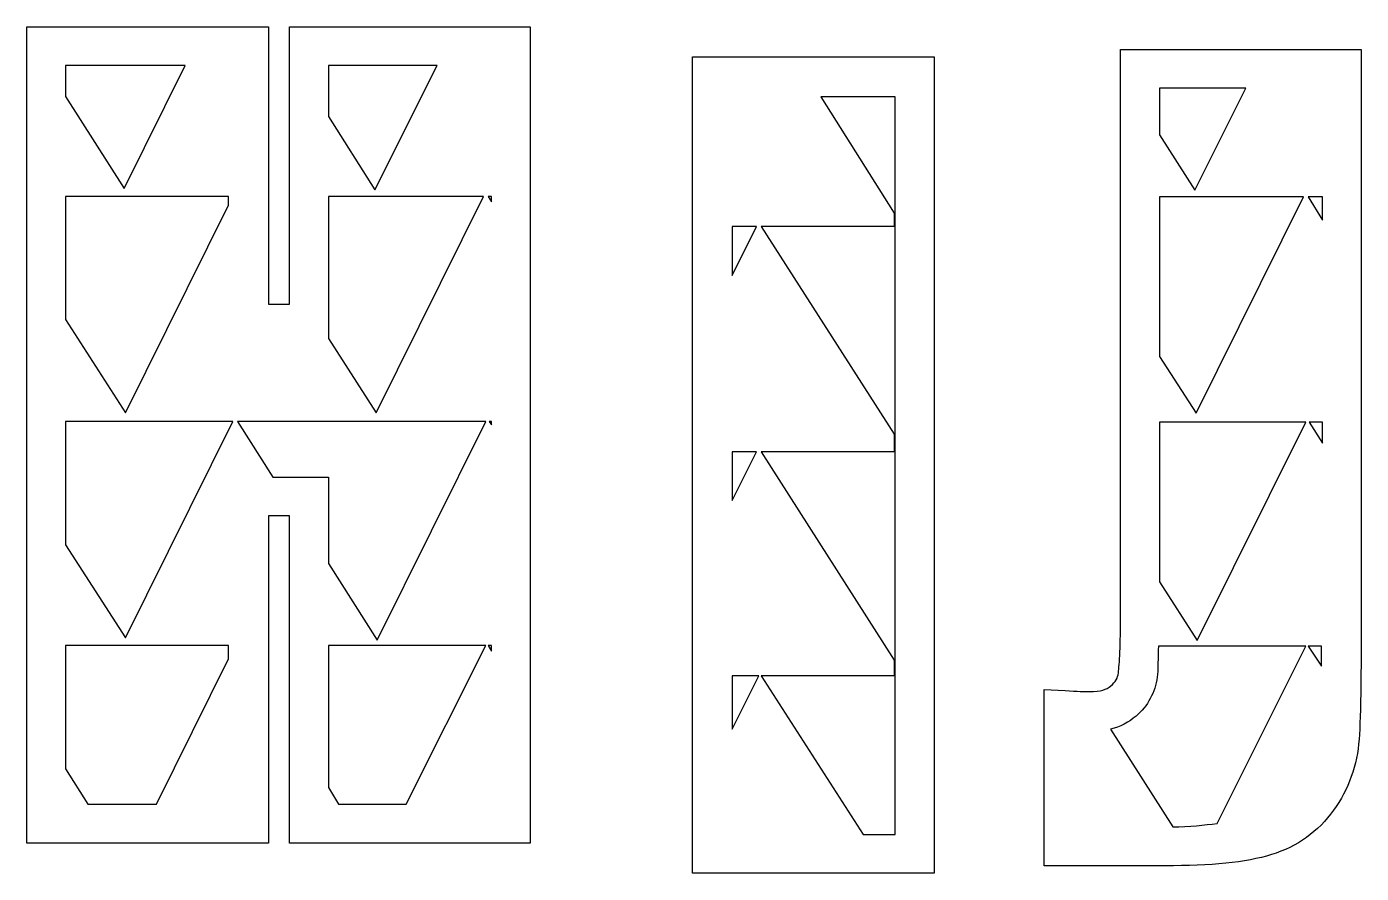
# Model space of a CAD drawing. Header units: centimetres. Extents: x -8.7 to 8.7, y -12.1 to 12.9.
# Drawn here: x -3.038 to 1.42, y 0.545 to 3.373 of the extents above; entities that cross this region are included whole.
import ezdxf

# ---------------------------------------------------------------- set-up
doc = ezdxf.new("R2010")
doc.units = ezdxf.units.CM
doc.header["$MEASUREMENT"] = 0
doc.layers.add('Layer 1', color=7, linetype='Continuous')

msp = doc.modelspace()

# ---------------------------------------------------------------- linework, layer by layer
at = {"layer": 'Layer 1'}
for points, knots in [([(-3.03777, 3.37255), (-3.03777, 3.37255), (-3.03777, 3.30957), (-3.03777, 3.30957), (-3.03777, 3.30957), (-3.03777, 3.30957), (-3.03777, 0.71258), (-3.03777, 0.71258), (-3.03777, 0.71258), (-3.03777, 0.71258), (-3.03777, 0.6459), (-3.03777, 0.6459), (-3.03777, 0.6459), (-3.03777, 0.6459), (-2.97109, 0.6459), (-2.97109, 0.6459), (-2.97109, 0.6459), (-2.97109, 0.6459), (-2.29684, 0.6459), (-2.29684, 0.6459), (-2.29684, 0.6459), (-2.29684, 0.6459), (-2.23016, 0.6459), (-2.23016, 0.6459), (-2.23016, 0.6459), (-2.23016, 0.6459), (-2.23016, 0.71258), (-2.23016, 0.71258), (-2.23016, 0.71258), (-2.23016, 0.71258), (-2.23016, 1.73878), (-2.23016, 1.73878), (-2.23016, 1.73878), (-2.23016, 1.73878), (-2.15977, 1.73878), (-2.15977, 1.73878), (-2.15977, 1.73878), (-2.15977, 1.73878), (-2.15977, 0.71258), (-2.15977, 0.71258), (-2.15977, 0.71258), (-2.15977, 0.71258), (-2.15977, 0.6459), (-2.15977, 0.6459), (-2.15977, 0.6459), (-2.15977, 0.6459), (-2.09309, 0.6459), (-2.09309, 0.6459), (-2.09309, 0.6459), (-2.09309, 0.6459), (-1.41884, 0.6459), (-1.41884, 0.6459), (-1.41884, 0.6459), (-1.41884, 0.6459), (-1.35586, 0.6459), (-1.35586, 0.6459), (-1.35586, 0.6459), (-1.35586, 0.6459), (-1.35586, 0.71258), (-1.35586, 0.71258), (-1.35586, 0.71258), (-1.35586, 0.71258), (-1.35586, 3.30957), (-1.35586, 3.30957), (-1.35586, 3.30957), (-1.35586, 3.30957), (-1.35586, 3.37255), (-1.35586, 3.37255), (-1.35586, 3.37255), (-1.35586, 3.37255), (-1.41884, 3.37255), (-1.41884, 3.37255), (-1.41884, 3.37255), (-1.41884, 3.37255), (-2.09309, 3.37255), (-2.09309, 3.37255), (-2.09309, 3.37255), (-2.09309, 3.37255), (-2.15977, 3.37255), (-2.15977, 3.37255), (-2.15977, 3.37255), (-2.15977, 3.37255), (-2.15977, 3.30957), (-2.15977, 3.30957), (-2.15977, 3.30957), (-2.15977, 3.30957), (-2.15977, 2.44638), (-2.15977, 2.44638), (-2.15977, 2.44638), (-2.15977, 2.44638), (-2.23016, 2.44638), (-2.23016, 2.44638), (-2.23016, 2.44638), (-2.23016, 2.44638), (-2.23016, 3.30957), (-2.23016, 3.30957), (-2.23016, 3.30957), (-2.23016, 3.30957), (-2.23016, 3.37255), (-2.23016, 3.37255), (-2.23016, 3.37255), (-2.23016, 3.37255), (-2.29684, 3.37255), (-2.29684, 3.37255), (-2.29684, 3.37255), (-2.29684, 3.37255), (-2.97109, 3.37255), (-2.97109, 3.37255), (-2.97109, 3.37255), (-2.97109, 3.37255), (-3.03777, 3.37255), (-3.03777, 3.37255)], [0, 0, 0, 0, 0.0344828, 0.0344828, 0.0344828, 0.0344828, 0.0689655, 0.0689655, 0.0689655, 0.0689655, 0.1034483, 0.1034483, 0.1034483, 0.1034483, 0.137931, 0.137931, 0.137931, 0.137931, 0.1724138, 0.1724138, 0.1724138, 0.1724138, 0.2068966, 0.2068966, 0.2068966, 0.2068966, 0.2413793, 0.2413793, 0.2413793, 0.2413793, 0.2758621, 0.2758621, 0.2758621, 0.2758621, 0.3103448, 0.3103448, 0.3103448, 0.3103448, 0.3448276, 0.3448276, 0.3448276, 0.3448276, 0.3793103, 0.3793103, 0.3793103, 0.3793103, 0.4137931, 0.4137931, 0.4137931, 0.4137931, 0.4482759, 0.4482759, 0.4482759, 0.4482759, 0.4827586, 0.4827586, 0.4827586, 0.4827586, 0.5172414, 0.5172414, 0.5172414, 0.5172414, 0.5517241, 0.5517241, 0.5517241, 0.5517241, 0.5862069, 0.5862069, 0.5862069, 0.5862069, 0.6206897, 0.6206897, 0.6206897, 0.6206897, 0.6551724, 0.6551724, 0.6551724, 0.6551724, 0.6896552, 0.6896552, 0.6896552, 0.6896552, 0.7241379, 0.7241379, 0.7241379, 0.7241379, 0.7586207, 0.7586207, 0.7586207, 0.7586207, 0.7931034, 0.7931034, 0.7931034, 0.7931034, 0.8275862, 0.8275862, 0.8275862, 0.8275862, 0.862069, 0.862069, 0.862069, 0.862069, 0.8965517, 0.8965517, 0.8965517, 0.8965517, 0.9310345, 0.9310345, 0.9310345, 0.9310345, 1, 1, 1, 1]), ([(-0.81434, 3.27165), (-0.81434, 3.27165), (-0.81434, 3.20497), (-0.81434, 3.20497), (-0.81434, 3.20497), (-0.81434, 3.20497), (-0.81434, 3.02715), (-0.81434, 3.02715), (-0.81434, 3.02715), (-0.81434, 3.02715), (-0.81434, 2.70484), (-0.81434, 2.70484), (-0.81434, 2.70484), (-0.81434, 2.70484), (-0.81434, 2.27139), (-0.81434, 2.27139), (-0.81434, 2.27139), (-0.81434, 2.27139), (-0.81434, 1.95279), (-0.81434, 1.95279), (-0.81434, 1.95279), (-0.81434, 1.95279), (-0.81434, 1.51934), (-0.81434, 1.51934), (-0.81434, 1.51934), (-0.81434, 1.51934), (-0.81434, 1.20444), (-0.81434, 1.20444), (-0.81434, 1.20444), (-0.81434, 1.20444), (-0.81434, 0.75617), (-0.81434, 0.75617), (-0.81434, 0.75617), (-0.81434, 0.75617), (-0.81434, 0.60798), (-0.81434, 0.60798), (-0.81434, 0.60798), (-0.81434, 0.60798), (-0.81434, 0.60057), (-0.81434, 0.60057), (-0.81434, 0.60057), (-0.81434, 0.60057), (-0.81434, 0.545), (-0.81434, 0.545), (-0.81434, 0.545), (-0.81434, 0.545), (-0.74766, 0.545), (-0.74766, 0.545), (-0.74766, 0.545), (-0.74766, 0.545), (-0.07341, 0.545), (-0.07341, 0.545), (-0.07341, 0.545), (-0.07341, 0.545), (-0.00673, 0.545), (-0.00673, 0.545), (-0.00673, 0.545), (-0.00673, 0.545), (-0.00673, 0.60798), (-0.00673, 0.60798), (-0.00673, 0.60798), (-0.00673, 0.60798), (-0.00673, 3.20496), (-0.00673, 3.20496), (-0.00673, 3.20496), (-0.00673, 3.20496), (-0.00673, 3.27164), (-0.00673, 3.27164), (-0.00673, 3.27164), (-0.00673, 3.27164), (-0.07341, 3.27164), (-0.07341, 3.27164), (-0.07341, 3.27164), (-0.07341, 3.27164), (-0.74766, 3.27164), (-0.74766, 3.27164), (-0.74766, 3.27164), (-0.74766, 3.27164), (-0.81434, 3.27164), (-0.81434, 3.27164), (-0.81434, 3.27164), (-0.81434, 3.27164), (-0.81434, 3.27165), (-0.81434, 3.27165)], [0, 0, 0, 0, 0.0454545, 0.0454545, 0.0454545, 0.0454545, 0.0909091, 0.0909091, 0.0909091, 0.0909091, 0.1363636, 0.1363636, 0.1363636, 0.1363636, 0.1818182, 0.1818182, 0.1818182, 0.1818182, 0.2272727, 0.2272727, 0.2272727, 0.2272727, 0.2727273, 0.2727273, 0.2727273, 0.2727273, 0.3181818, 0.3181818, 0.3181818, 0.3181818, 0.3636364, 0.3636364, 0.3636364, 0.3636364, 0.4090909, 0.4090909, 0.4090909, 0.4090909, 0.4545455, 0.4545455, 0.4545455, 0.4545455, 0.5, 0.5, 0.5, 0.5, 0.5454545, 0.5454545, 0.5454545, 0.5454545, 0.5909091, 0.5909091, 0.5909091, 0.5909091, 0.6363636, 0.6363636, 0.6363636, 0.6363636, 0.6818182, 0.6818182, 0.6818182, 0.6818182, 0.7272727, 0.7272727, 0.7272727, 0.7272727, 0.7727273, 0.7727273, 0.7727273, 0.7727273, 0.8181818, 0.8181818, 0.8181818, 0.8181818, 0.8636364, 0.8636364, 0.8636364, 0.8636364, 0.9090909, 0.9090909, 0.9090909, 0.9090909, 1, 1, 1, 1]), ([(0.61627, 3.29688), (0.61627, 3.29688), (0.61627, 3.2339), (0.61627, 3.2339), (0.61627, 3.2339), (0.61627, 3.2339), (0.61627, 1.40749), (0.61627, 1.40749), (0.61627, 1.40749), (0.61627, 1.31009), (0.61218, 1.24141), (0.60886, 1.21485), (0.60886, 1.21485), (0.60651, 1.19607), (0.60008, 1.1849), (0.58293, 1.17039), (0.58293, 1.17039), (0.5693, 1.15886), (0.55001, 1.15187), (0.51254, 1.15187), (0.51254, 1.15187), (0.4982, 1.15187), (0.47089, 1.15247), (0.43104, 1.15557), (0.43104, 1.15557), (0.43104, 1.15557), (0.36065, 1.15927), (0.36065, 1.15927), (0.36065, 1.15927), (0.36065, 1.15927), (0.36065, 1.08888), (0.36065, 1.08888), (0.36065, 1.08888), (0.36065, 1.08888), (0.36065, 0.63691), (0.36065, 0.63691), (0.36065, 0.63691), (0.36065, 0.63691), (0.36065, 0.57023), (0.36065, 0.57023), (0.36065, 0.57023), (0.36065, 0.57023), (0.42363, 0.57023), (0.42363, 0.57023), (0.42363, 0.57023), (0.42363, 0.57023), (0.76446, 0.57023), (0.76446, 0.57023), (0.76446, 0.57023), (0.91744, 0.57023), (1.03401, 0.58064), (1.12011, 0.60728), (1.12011, 0.60728), (1.20625, 0.63393), (1.27622, 0.68447), (1.32757, 0.75547), (1.32757, 0.75547), (1.37762, 0.82467), (1.40662, 0.90697), (1.41278, 0.99257), (1.41278, 0.99257), (1.41851, 1.07227), (1.42019, 1.23621), (1.42019, 1.49641), (1.42019, 1.49641), (1.42019, 1.49641), (1.42019, 3.23391), (1.42019, 3.23391), (1.42019, 3.23391), (1.42019, 3.23391), (1.42019, 3.29689), (1.42019, 3.29689), (1.42019, 3.29689), (1.42019, 3.29689), (1.35721, 3.29689), (1.35721, 3.29689), (1.35721, 3.29689), (1.35721, 3.29689), (0.68296, 3.29689), (0.68296, 3.29689), (0.68296, 3.29689), (0.68296, 3.29689), (0.61628, 3.29689), (0.61628, 3.29689), (0.61628, 3.29689), (0.61628, 3.29689), (0.61627, 3.29688), (0.61627, 3.29688)], [0, 0, 0, 0, 0.0434783, 0.0434783, 0.0434783, 0.0434783, 0.0869565, 0.0869565, 0.0869565, 0.0869565, 0.1304348, 0.1304348, 0.1304348, 0.1304348, 0.173913, 0.173913, 0.173913, 0.173913, 0.2173913, 0.2173913, 0.2173913, 0.2173913, 0.2608696, 0.2608696, 0.2608696, 0.2608696, 0.3043478, 0.3043478, 0.3043478, 0.3043478, 0.3478261, 0.3478261, 0.3478261, 0.3478261, 0.3913043, 0.3913043, 0.3913043, 0.3913043, 0.4347826, 0.4347826, 0.4347826, 0.4347826, 0.4782609, 0.4782609, 0.4782609, 0.4782609, 0.5217391, 0.5217391, 0.5217391, 0.5217391, 0.5652174, 0.5652174, 0.5652174, 0.5652174, 0.6086957, 0.6086957, 0.6086957, 0.6086957, 0.6521739, 0.6521739, 0.6521739, 0.6521739, 0.6956522, 0.6956522, 0.6956522, 0.6956522, 0.7391304, 0.7391304, 0.7391304, 0.7391304, 0.7826087, 0.7826087, 0.7826087, 0.7826087, 0.826087, 0.826087, 0.826087, 0.826087, 0.8695652, 0.8695652, 0.8695652, 0.8695652, 0.9130435, 0.9130435, 0.9130435, 0.9130435, 1, 1, 1, 1]), ([(-2.9081, 3.24288), (-2.9081, 3.24288), (-2.50799, 3.24288), (-2.50799, 3.24288), (-2.50799, 3.24288), (-2.50799, 3.24288), (-2.71175, 2.83166), (-2.71175, 2.83166), (-2.71175, 2.83166), (-2.71175, 2.83166), (-2.9081, 3.13915), (-2.9081, 3.13915), (-2.9081, 3.13915), (-2.9081, 3.13915), (-2.9081, 3.24288), (-2.9081, 3.24288)], [0, 0, 0, 0, 0.2, 0.2, 0.2, 0.2, 0.4, 0.4, 0.4, 0.4, 0.6, 0.6, 0.6, 0.6, 1, 1, 1, 1]), ([(-2.03009, 3.24288), (-2.03009, 3.24288), (-1.66703, 3.24288), (-1.66703, 3.24288), (-1.66703, 3.24288), (-1.66703, 3.24288), (-1.87449, 2.82796), (-1.87449, 2.82796), (-1.87449, 2.82796), (-1.87449, 2.82796), (-2.03009, 3.07247), (-2.03009, 3.07247), (-2.03009, 3.07247), (-2.03009, 3.07247), (-2.03009, 3.24289), (-2.03009, 3.24289), (-2.03009, 3.24289), (-2.03009, 3.24289), (-2.03009, 3.24288), (-2.03009, 3.24288)], [0, 0, 0, 0, 0.1666667, 0.1666667, 0.1666667, 0.1666667, 0.3333333, 0.3333333, 0.3333333, 0.3333333, 0.5, 0.5, 0.5, 0.5, 0.6666667, 0.6666667, 0.6666667, 0.6666667, 1, 1, 1, 1]), ([(0.74594, 3.16721), (0.74594, 3.16721), (1.03491, 3.16721), (1.03491, 3.16721), (1.03491, 3.16721), (1.03491, 3.16721), (0.86449, 2.82638), (0.86449, 2.82638), (0.86449, 2.82638), (0.86449, 2.82638), (0.74594, 3.01161), (0.74594, 3.01161), (0.74594, 3.01161), (0.74594, 3.01161), (0.74594, 3.16721), (0.74594, 3.16721)], [0, 0, 0, 0, 0.2, 0.2, 0.2, 0.2, 0.4, 0.4, 0.4, 0.4, 0.6, 0.6, 0.6, 0.6, 1, 1, 1, 1]), ([(-0.3846, 3.13829), (-0.3846, 3.13829), (-0.13639, 3.13829), (-0.13639, 3.13829), (-0.13639, 3.13829), (-0.13639, 3.13829), (-0.13639, 0.67467), (-0.13639, 0.67467), (-0.13639, 0.67467), (-0.13639, 0.67467), (-0.24383, 0.67467), (-0.24383, 0.67467), (-0.24383, 0.67467), (-0.24383, 0.67467), (-0.58466, 1.20444), (-0.58466, 1.20444), (-0.58466, 1.20444), (-0.58466, 1.20444), (-0.1401, 1.20444), (-0.1401, 1.20444), (-0.1401, 1.20444), (-0.1401, 1.20444), (-0.1401, 1.25631), (-0.1401, 1.25631), (-0.1401, 1.25631), (-0.1401, 1.25631), (-0.58466, 1.95279), (-0.58466, 1.95279), (-0.58466, 1.95279), (-0.58466, 1.95279), (-0.1401, 1.95279), (-0.1401, 1.95279), (-0.1401, 1.95279), (-0.1401, 1.95279), (-0.1401, 2.01207), (-0.1401, 2.01207), (-0.1401, 2.01207), (-0.1401, 2.01207), (-0.58466, 2.70485), (-0.58466, 2.70485), (-0.58466, 2.70485), (-0.58466, 2.70485), (-0.1401, 2.70485), (-0.1401, 2.70485), (-0.1401, 2.70485), (-0.1401, 2.70485), (-0.1401, 2.74931), (-0.1401, 2.74931), (-0.1401, 2.74931), (-0.1401, 2.74931), (-0.38461, 3.1383), (-0.38461, 3.1383), (-0.38461, 3.1383), (-0.38461, 3.1383), (-0.3846, 3.13829), (-0.3846, 3.13829)], [0, 0, 0, 0, 0.0666667, 0.0666667, 0.0666667, 0.0666667, 0.1333333, 0.1333333, 0.1333333, 0.1333333, 0.2, 0.2, 0.2, 0.2, 0.2666667, 0.2666667, 0.2666667, 0.2666667, 0.3333333, 0.3333333, 0.3333333, 0.3333333, 0.4, 0.4, 0.4, 0.4, 0.4666667, 0.4666667, 0.4666667, 0.4666667, 0.5333333, 0.5333333, 0.5333333, 0.5333333, 0.6, 0.6, 0.6, 0.6, 0.6666667, 0.6666667, 0.6666667, 0.6666667, 0.7333333, 0.7333333, 0.7333333, 0.7333333, 0.8, 0.8, 0.8, 0.8, 0.8666667, 0.8666667, 0.8666667, 0.8666667, 1, 1, 1, 1]), ([(-2.9081, 2.80573), (-2.9081, 2.80573), (-2.69693, 2.80573), (-2.69693, 2.80573), (-2.69693, 2.80573), (-2.69693, 2.80573), (-2.36351, 2.80573), (-2.36351, 2.80573), (-2.36351, 2.80573), (-2.36351, 2.80573), (-2.36351, 2.77609), (-2.36351, 2.77609), (-2.36351, 2.77609), (-2.36351, 2.77609), (-2.70805, 2.08331), (-2.70805, 2.08331), (-2.70805, 2.08331), (-2.70805, 2.08331), (-2.9081, 2.3945), (-2.9081, 2.3945), (-2.9081, 2.3945), (-2.9081, 2.3945), (-2.9081, 2.80572), (-2.9081, 2.80572), (-2.9081, 2.80572), (-2.9081, 2.80572), (-2.9081, 2.80573), (-2.9081, 2.80573)], [0, 0, 0, 0, 0.125, 0.125, 0.125, 0.125, 0.25, 0.25, 0.25, 0.25, 0.375, 0.375, 0.375, 0.375, 0.5, 0.5, 0.5, 0.5, 0.625, 0.625, 0.625, 0.625, 0.75, 0.75, 0.75, 0.75, 1, 1, 1, 1]), ([(-2.03009, 2.80573), (-2.03009, 2.80573), (-1.85967, 2.80573), (-1.85967, 2.80573), (-1.85967, 2.80573), (-1.85967, 2.80573), (-1.51143, 2.80573), (-1.51143, 2.80573), (-1.51143, 2.80573), (-1.51143, 2.80573), (-1.87078, 2.08332), (-1.87078, 2.08332), (-1.87078, 2.08332), (-1.87078, 2.08332), (-2.03008, 2.33153), (-2.03008, 2.33153), (-2.03008, 2.33153), (-2.03008, 2.33153), (-2.03008, 2.37969), (-2.03008, 2.37969), (-2.03008, 2.37969), (-2.03008, 2.37969), (-2.03008, 2.80573), (-2.03008, 2.80573), (-2.03008, 2.80573), (-2.03008, 2.80573), (-2.03009, 2.80573), (-2.03009, 2.80573)], [0, 0, 0, 0, 0.125, 0.125, 0.125, 0.125, 0.25, 0.25, 0.25, 0.25, 0.375, 0.375, 0.375, 0.375, 0.5, 0.5, 0.5, 0.5, 0.625, 0.625, 0.625, 0.625, 0.75, 0.75, 0.75, 0.75, 1, 1, 1, 1]), ([(-1.49662, 2.80573), (-1.49662, 2.80573), (-1.48551, 2.80573), (-1.48551, 2.80573), (-1.48551, 2.80573), (-1.48551, 2.80573), (-1.48551, 2.78721), (-1.48551, 2.78721), (-1.48551, 2.78721), (-1.48551, 2.78721), (-1.49662, 2.80573), (-1.49662, 2.80573)], [0, 0, 0, 0, 0.25, 0.25, 0.25, 0.25, 0.5, 0.5, 0.5, 0.5, 1, 1, 1, 1]), ([(0.74594, 2.80415), (0.74594, 2.80415), (0.87931, 2.80415), (0.87931, 2.80415), (0.87931, 2.80415), (0.87931, 2.80415), (1.22755, 2.80415), (1.22755, 2.80415), (1.22755, 2.80415), (1.22755, 2.80415), (0.8682, 2.08174), (0.8682, 2.08174), (0.8682, 2.08174), (0.8682, 2.08174), (0.74595, 2.27068), (0.74595, 2.27068), (0.74595, 2.27068), (0.74595, 2.27068), (0.74595, 2.80416), (0.74595, 2.80416), (0.74595, 2.80416), (0.74595, 2.80416), (0.74594, 2.80415), (0.74594, 2.80415)], [0, 0, 0, 0, 0.1428571, 0.1428571, 0.1428571, 0.1428571, 0.2857143, 0.2857143, 0.2857143, 0.2857143, 0.4285714, 0.4285714, 0.4285714, 0.4285714, 0.5714286, 0.5714286, 0.5714286, 0.5714286, 0.7142857, 0.7142857, 0.7142857, 0.7142857, 1, 1, 1, 1]), ([(1.24236, 2.80415), (1.24236, 2.80415), (1.29052, 2.80415), (1.29052, 2.80415), (1.29052, 2.80415), (1.29052, 2.80415), (1.29052, 2.72635), (1.29052, 2.72635), (1.29052, 2.72635), (1.29052, 2.72635), (1.24236, 2.80415), (1.24236, 2.80415)], [0, 0, 0, 0, 0.25, 0.25, 0.25, 0.25, 0.5, 0.5, 0.5, 0.5, 1, 1, 1, 1]), ([(-0.68097, 2.70484), (-0.68097, 2.70484), (-0.59947, 2.70484), (-0.59947, 2.70484), (-0.59947, 2.70484), (-0.59947, 2.70484), (-0.68097, 2.54183), (-0.68097, 2.54183), (-0.68097, 2.54183), (-0.68097, 2.54183), (-0.68097, 2.70484), (-0.68097, 2.70484)], [0, 0, 0, 0, 0.25, 0.25, 0.25, 0.25, 0.5, 0.5, 0.5, 0.5, 1, 1, 1, 1]), ([(-2.9081, 2.05368), (-2.9081, 2.05368), (-2.68952, 2.05368), (-2.68952, 2.05368), (-2.68952, 2.05368), (-2.68952, 2.05368), (-2.34869, 2.05368), (-2.34869, 2.05368), (-2.34869, 2.05368), (-2.34869, 2.05368), (-2.70804, 1.33127), (-2.70804, 1.33127), (-2.70804, 1.33127), (-2.70804, 1.33127), (-2.90809, 1.64246), (-2.90809, 1.64246), (-2.90809, 1.64246), (-2.90809, 1.64246), (-2.90809, 2.05368), (-2.90809, 2.05368), (-2.90809, 2.05368), (-2.90809, 2.05368), (-2.9081, 2.05368), (-2.9081, 2.05368)], [0, 0, 0, 0, 0.1428571, 0.1428571, 0.1428571, 0.1428571, 0.2857143, 0.2857143, 0.2857143, 0.2857143, 0.4285714, 0.4285714, 0.4285714, 0.4285714, 0.5714286, 0.5714286, 0.5714286, 0.5714286, 0.7142857, 0.7142857, 0.7142857, 0.7142857, 1, 1, 1, 1]), ([(-2.33388, 2.05368), (-2.33388, 2.05368), (-1.85227, 2.05368), (-1.85227, 2.05368), (-1.85227, 2.05368), (-1.85227, 2.05368), (-1.50403, 2.05368), (-1.50403, 2.05368), (-1.50403, 2.05368), (-1.50403, 2.05368), (-1.86709, 1.32386), (-1.86709, 1.32386), (-1.86709, 1.32386), (-1.86709, 1.32386), (-2.0301, 1.57948), (-2.0301, 1.57948), (-2.0301, 1.57948), (-2.0301, 1.57948), (-2.0301, 1.80176), (-2.0301, 1.80176), (-2.0301, 1.80176), (-2.0301, 1.80176), (-2.0301, 1.86844), (-2.0301, 1.86844), (-2.0301, 1.86844), (-2.0301, 1.86844), (-2.09308, 1.86844), (-2.09308, 1.86844), (-2.09308, 1.86844), (-2.09308, 1.86844), (-2.21533, 1.86844), (-2.21533, 1.86844), (-2.21533, 1.86844), (-2.21533, 1.86844), (-2.33388, 2.05367), (-2.33388, 2.05367), (-2.33388, 2.05367), (-2.33388, 2.05367), (-2.33388, 2.05368), (-2.33388, 2.05368)], [0, 0, 0, 0, 0.0909091, 0.0909091, 0.0909091, 0.0909091, 0.1818182, 0.1818182, 0.1818182, 0.1818182, 0.2727273, 0.2727273, 0.2727273, 0.2727273, 0.3636364, 0.3636364, 0.3636364, 0.3636364, 0.4545455, 0.4545455, 0.4545455, 0.4545455, 0.5454545, 0.5454545, 0.5454545, 0.5454545, 0.6363636, 0.6363636, 0.6363636, 0.6363636, 0.7272727, 0.7272727, 0.7272727, 0.7272727, 0.8181818, 0.8181818, 0.8181818, 0.8181818, 1, 1, 1, 1]), ([(-1.49291, 2.05368), (-1.49291, 2.05368), (-1.4855, 2.05368), (-1.4855, 2.05368), (-1.4855, 2.05368), (-1.4855, 2.05368), (-1.4855, 2.04257), (-1.4855, 2.04257), (-1.4855, 2.04257), (-1.4855, 2.04257), (-1.49291, 2.05368), (-1.49291, 2.05368)], [0, 0, 0, 0, 0.25, 0.25, 0.25, 0.25, 0.5, 0.5, 0.5, 0.5, 1, 1, 1, 1]), ([(0.74594, 2.0521), (0.74594, 2.0521), (0.88672, 2.0521), (0.88672, 2.0521), (0.88672, 2.0521), (0.88672, 2.0521), (1.23496, 2.0521), (1.23496, 2.0521), (1.23496, 2.0521), (1.23496, 2.0521), (0.8719, 1.32228), (0.8719, 1.32228), (0.8719, 1.32228), (0.8719, 1.32228), (0.74594, 1.51863), (0.74594, 1.51863), (0.74594, 1.51863), (0.74594, 1.51863), (0.74594, 2.0521), (0.74594, 2.0521)], [0, 0, 0, 0, 0.1666667, 0.1666667, 0.1666667, 0.1666667, 0.3333333, 0.3333333, 0.3333333, 0.3333333, 0.5, 0.5, 0.5, 0.5, 0.6666667, 0.6666667, 0.6666667, 0.6666667, 1, 1, 1, 1]), ([(1.24607, 2.0521), (1.24607, 2.0521), (1.29053, 2.0521), (1.29053, 2.0521), (1.29053, 2.0521), (1.29053, 2.0521), (1.29053, 1.98171), (1.29053, 1.98171), (1.29053, 1.98171), (1.29053, 1.98171), (1.24607, 2.0521), (1.24607, 2.0521)], [0, 0, 0, 0, 0.25, 0.25, 0.25, 0.25, 0.5, 0.5, 0.5, 0.5, 1, 1, 1, 1]), ([(-0.68097, 1.95279), (-0.68097, 1.95279), (-0.59947, 1.95279), (-0.59947, 1.95279), (-0.59947, 1.95279), (-0.59947, 1.95279), (-0.68097, 1.78978), (-0.68097, 1.78978), (-0.68097, 1.78978), (-0.68097, 1.78978), (-0.68097, 1.95279), (-0.68097, 1.95279)], [0, 0, 0, 0, 0.25, 0.25, 0.25, 0.25, 0.5, 0.5, 0.5, 0.5, 1, 1, 1, 1]), ([(-2.9081, 1.30533), (-2.9081, 1.30533), (-2.69323, 1.30533), (-2.69323, 1.30533), (-2.69323, 1.30533), (-2.69323, 1.30533), (-2.36351, 1.30533), (-2.36351, 1.30533), (-2.36351, 1.30533), (-2.36351, 1.30533), (-2.36351, 1.26087), (-2.36351, 1.26087), (-2.36351, 1.26087), (-2.36351, 1.26087), (-2.60431, 0.77556), (-2.60431, 0.77556), (-2.60431, 0.77556), (-2.60431, 0.77556), (-2.834, 0.77556), (-2.834, 0.77556), (-2.834, 0.77556), (-2.834, 0.77556), (-2.90809, 0.89411), (-2.90809, 0.89411), (-2.90809, 0.89411), (-2.90809, 0.89411), (-2.90809, 1.30533), (-2.90809, 1.30533), (-2.90809, 1.30533), (-2.90809, 1.30533), (-2.9081, 1.30533), (-2.9081, 1.30533)], [0, 0, 0, 0, 0.1111111, 0.1111111, 0.1111111, 0.1111111, 0.2222222, 0.2222222, 0.2222222, 0.2222222, 0.3333333, 0.3333333, 0.3333333, 0.3333333, 0.4444444, 0.4444444, 0.4444444, 0.4444444, 0.5555556, 0.5555556, 0.5555556, 0.5555556, 0.6666667, 0.6666667, 0.6666667, 0.6666667, 0.7777778, 0.7777778, 0.7777778, 0.7777778, 1, 1, 1, 1]), ([(-2.03009, 1.30533), (-2.03009, 1.30533), (-1.85597, 1.30533), (-1.85597, 1.30533), (-1.85597, 1.30533), (-1.85597, 1.30533), (-1.50402, 1.30533), (-1.50402, 1.30533), (-1.50402, 1.30533), (-1.50402, 1.30533), (-1.77076, 0.77556), (-1.77076, 0.77556), (-1.77076, 0.77556), (-1.77076, 0.77556), (-1.99675, 0.77556), (-1.99675, 0.77556), (-1.99675, 0.77556), (-1.99675, 0.77556), (-2.03009, 0.83113), (-2.03009, 0.83113), (-2.03009, 0.83113), (-2.03009, 0.83113), (-2.03009, 1.30533), (-2.03009, 1.30533)], [0, 0, 0, 0, 0.1428571, 0.1428571, 0.1428571, 0.1428571, 0.2857143, 0.2857143, 0.2857143, 0.2857143, 0.4285714, 0.4285714, 0.4285714, 0.4285714, 0.5714286, 0.5714286, 0.5714286, 0.5714286, 0.7142857, 0.7142857, 0.7142857, 0.7142857, 1, 1, 1, 1]), ([(-1.49662, 1.30533), (-1.49662, 1.30533), (-1.48551, 1.30533), (-1.48551, 1.30533), (-1.48551, 1.30533), (-1.48551, 1.30533), (-1.48551, 1.28681), (-1.48551, 1.28681), (-1.48551, 1.28681), (-1.48551, 1.28681), (-1.49662, 1.30533), (-1.49662, 1.30533)], [0, 0, 0, 0, 0.25, 0.25, 0.25, 0.25, 0.5, 0.5, 0.5, 0.5, 1, 1, 1, 1]), ([(0.74223, 1.30376), (0.74223, 1.30376), (0.88301, 1.30376), (0.88301, 1.30376), (0.88301, 1.30376), (0.88301, 1.30376), (1.23496, 1.30376), (1.23496, 1.30376), (1.23496, 1.30376), (1.23496, 1.30376), (0.93859, 0.71101), (0.93859, 0.71101), (0.93859, 0.71101), (0.89599, 0.70667), (0.84567, 0.70063), (0.7904, 0.6999), (0.7904, 0.6999), (0.7904, 0.6999), (0.58294, 1.02591), (0.58294, 1.02591), (0.58294, 1.02591), (0.61496, 1.03409), (0.64331, 1.04936), (0.66815, 1.07037), (0.66815, 1.07037), (0.70658, 1.10289), (0.73234, 1.1504), (0.73854, 1.20003), (0.73854, 1.20003), (0.74116, 1.22095), (0.74105, 1.26954), (0.74224, 1.30376), (0.74224, 1.30376), (0.74224, 1.30376), (0.74223, 1.30376), (0.74223, 1.30376)], [0, 0, 0, 0, 0.1, 0.1, 0.1, 0.1, 0.2, 0.2, 0.2, 0.2, 0.3, 0.3, 0.3, 0.3, 0.4, 0.4, 0.4, 0.4, 0.5, 0.5, 0.5, 0.5, 0.6, 0.6, 0.6, 0.6, 0.7, 0.7, 0.7, 0.7, 0.8, 0.8, 0.8, 0.8, 1, 1, 1, 1]), ([(1.24236, 1.30376), (1.24236, 1.30376), (1.28682, 1.30376), (1.28682, 1.30376), (1.28682, 1.30376), (1.28656, 1.2786), (1.28717, 1.25882), (1.28682, 1.23708), (1.28682, 1.23708), (1.28682, 1.23708), (1.24236, 1.30376), (1.24236, 1.30376)], [0, 0, 0, 0, 0.25, 0.25, 0.25, 0.25, 0.5, 0.5, 0.5, 0.5, 1, 1, 1, 1]), ([(-0.68097, 1.20444), (-0.68097, 1.20444), (-0.59206, 1.20444), (-0.59206, 1.20444), (-0.59206, 1.20444), (-0.59206, 1.20444), (-0.68097, 1.02662), (-0.68097, 1.02662), (-0.68097, 1.02662), (-0.68097, 1.02662), (-0.68097, 1.20444), (-0.68097, 1.20444)], [0, 0, 0, 0, 0.25, 0.25, 0.25, 0.25, 0.5, 0.5, 0.5, 0.5, 1, 1, 1, 1])]:
    msp.add_open_spline(points, degree=3, knots=knots, dxfattribs=at)

doc.saveas('drawing.dxf')
